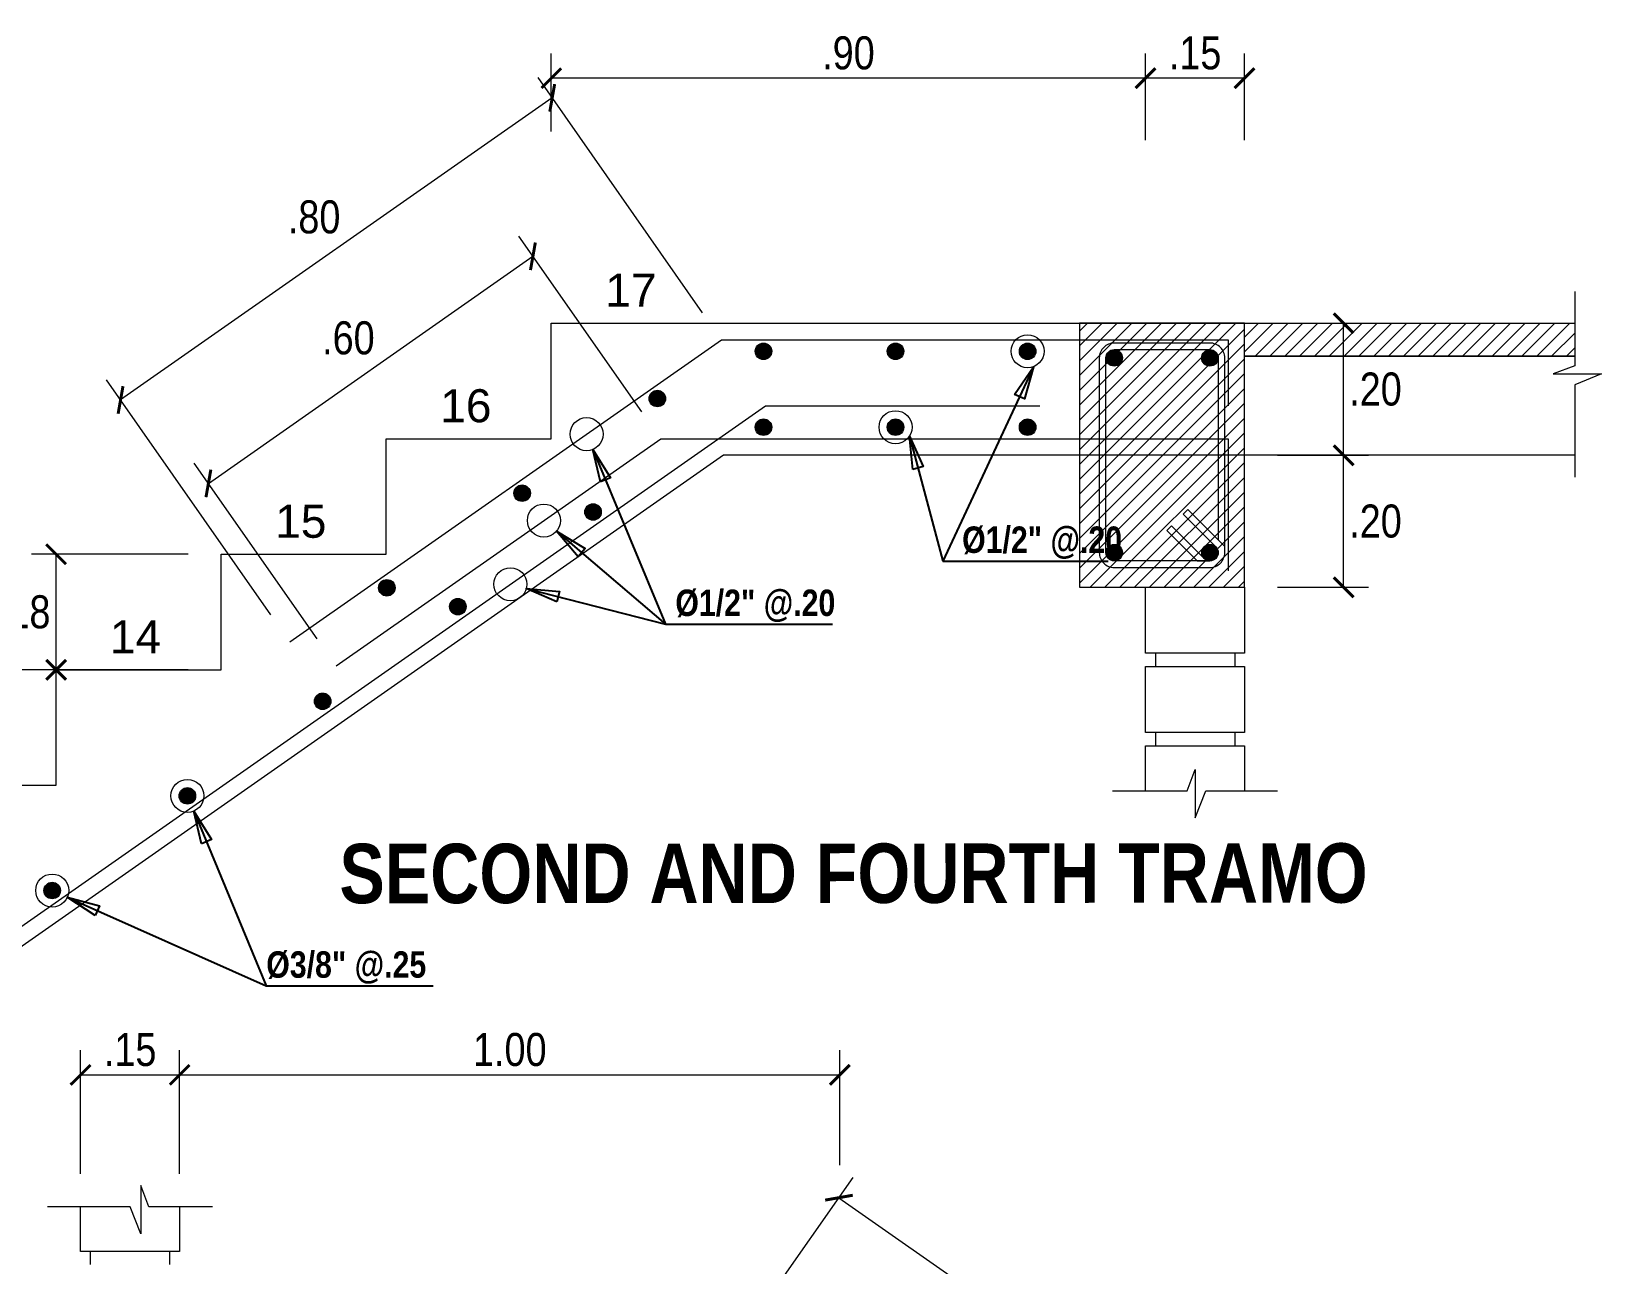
# Model space of a CAD drawing. Header units: millimetres. Extents: x 56 to 215, y 47 to 103.
# Drawn here: x 197.554 to 202.31, y 83.237 to 86.973 of the extents above; entities that cross this region are included whole.
import ezdxf
from ezdxf.enums import TextEntityAlignment as Align

# ---------------------------------------------------------------- set-up
doc = ezdxf.new("R2010")
doc.units = ezdxf.units.MM
doc.linetypes.add('CENTER2', pattern=[28.575, 19.05, -3.175, 3.175, -3.175])
for name, color, linetype, lineweight in [('E_Columna', 3, 'Continuous', 25), ('E_Estribo', 1, 'CENTER2', 20), ('E_Fierros', 2, 'Continuous', 50), ('G_Achurados', 54, 'Continuous', 5), ('G_Complemento', 30, 'Continuous', 20), ('G_Sombreados', 8, 'Continuous', 9), ('G_Texto', 122, 'Continuous', 20)]:
    doc.layers.add(name, color=color, linetype=linetype, lineweight=lineweight)
doc.layers.add('G_Acotación', color=171, linetype='Continuous')
doc.styles.add('Acotacion', font='ARIALN.TTF')
doc.styles.add('ARIAL1.2', font='arial.ttf', dxfattribs={"width": 1.2})
doc.styles.add('Cotas', font='ARIALNB.TTF', dxfattribs={"height": 0.1})
doc.styles.add('Notas', font='ARIALNB.TTF', dxfattribs={"height": 0.15})
doc.dimstyles.new('125', dxfattribs={"dimtxt": 1, "dimasz": 0.06, "dimexe": 0.06, "dimexo": 0.1, "dimgap": 0.08, "dimtad": 3, "dimtih": 1, "dimtoh": 1, "dimlfac": 0.5, "dimzin": 1, "dimdsep": 46, "dimtxsty": 'Cotas', "dimblk": 'ARCHTICK', "dimcen": 2.5, "dimdle": 0.06, "dimclrt": 4, "dimazin": 0, "dimtp": 0.2, "dimtm": 0.2, "dimtfac": 1, "dimtix": 1, "dimtmove": 1, "dimatfit": 3, "dimfxl": 1, "dimtolj": 1, "dimtzin": 1, "dimarcsym": 0})
doc.dimstyles.new('Lenin_25', dxfattribs={"dimscale": 0.5, "dimtxt": 0.2, "dimasz": 0.12, "dimexe": 0.15, "dimexo": 0.2, "dimgap": 0.05, "dimtad": 2, "dimtih": 1, "dimtoh": 1, "dimlfac": 0.5, "dimzin": 4, "dimdsep": 46, "dimtxsty": 'Acotacion', "dimblk": 'ARCHTICK', "dimcen": 0.12, "dimclrd": 256, "dimclre": 256, "dimclrt": 4, "dimazin": 1, "dimtm": 1e-09, "dimtfac": 1, "dimtmove": 2, "dimatfit": 2, "dimldrblk": 'ARCHTICK', "dimfxl": 1, "dimtolj": 1, "dimlwd": 13, "dimlwe": 18, "dimarcsym": 0})

# ---------------------------------------------------------------- blocks, each defined once
blk = doc.blocks.new('_ArchTick')
at = {"color": 0, "linetype": 'ByBlock', "const_width": 0.15}
blk.add_lwpolyline([(-0.5, -0.5), (0.5, 0.5)], dxfattribs=at)
blk = doc.blocks.new('*D467')
at = {"layer": 'Defpoints', "color": 0, "transparency": 16777216}
for p in [(199.6447, 86.0389), (197.8242, 85.8564), (198.3372, 85.1237)]:
    blk.add_point(p, dxfattribs=at)
at = {"layer": 'G_Acotación', "lineweight": 18, "transparency": 16777216}
for p, q in [((199.5874, 86.1208), (199.0888, 86.8332)), ((198.2798, 85.2056), (197.7812, 85.9179))]:
    blk.add_line(p, q, dxfattribs=at)
at = {"layer": 'G_Acotación', "lineweight": 13, "transparency": 16777216}
blk.add_line((199.1318, 86.7717), (197.8242, 85.8564), dxfattribs=at)
at = {"layer": 'G_Acotación', "lineweight": 13, "transparency": 16777216, "xscale": 0.06, "yscale": 0.06, "zscale": 0.06}
for p, rotation in [((199.1318, 86.7717), 34.99202019856808), ((197.8242, 85.8564), 214.9920201985681)]:
    blk.add_blockref('_ArchTick', p, dxfattribs=dict(at, rotation=rotation))
at = {"layer": 'G_Acotación', "color": 4, "lineweight": 5, "transparency": 16777216, "insert": (198.4105, 86.4105), "char_height": 0.1, "attachment_point": 5, "style": 'Acotacion'}
blk.add_mtext('\\A1;.80', dxfattribs=at)
blk = doc.blocks.new('*D402')
at = {"layer": 'Defpoints', "color": 0, "transparency": 16777216}
for p in [(201.229, 86.0889), (201.529, 86.0889), (201.229, 85.6889)]:
    blk.add_point(p, dxfattribs=at)
at = {"layer": 'G_Acotación', "lineweight": 18, "transparency": 16777216}
for p, q in [((201.329, 86.0889), (201.604, 86.0889)), ((201.329, 85.6889), (201.604, 85.6889))]:
    blk.add_line(p, q, dxfattribs=at)
at = {"layer": 'G_Acotación', "lineweight": 13, "transparency": 16777216}
blk.add_line((201.529, 85.6889), (201.529, 86.0889), dxfattribs=at)
at = {"layer": 'G_Acotación', "lineweight": 13, "transparency": 16777216, "xscale": 0.06, "yscale": 0.06, "zscale": 0.06}
for p, rotation in [((201.529, 86.0889), 90), ((201.529, 85.6889), 270)]:
    blk.add_blockref('_ArchTick', p, dxfattribs=dict(at, rotation=rotation))
at = {"layer": 'G_Acotación', "color": 4, "lineweight": 5, "transparency": 16777216, "insert": (201.6255, 85.8889), "char_height": 0.1, "attachment_point": 5, "style": 'Acotacion'}
blk.add_mtext('\\A1;.20', dxfattribs=at)
blk = doc.blocks.new('*D473')
at = {"layer": 'Defpoints', "color": 0, "transparency": 16777216}
for p in [(201.229, 85.6889), (201.529, 85.6889), (201.229, 85.2889)]:
    blk.add_point(p, dxfattribs=at)
at = {"layer": 'G_Acotación', "lineweight": 18, "transparency": 16777216}
for p, q in [((201.329, 85.6889), (201.604, 85.6889)), ((201.329, 85.2889), (201.604, 85.2889))]:
    blk.add_line(p, q, dxfattribs=at)
at = {"layer": 'G_Acotación', "lineweight": 13, "transparency": 16777216}
blk.add_line((201.529, 85.2889), (201.529, 85.6889), dxfattribs=at)
at = {"layer": 'G_Acotación', "lineweight": 13, "transparency": 16777216, "xscale": 0.06, "yscale": 0.06, "zscale": 0.06}
for p, rotation in [((201.529, 85.6889), 90), ((201.529, 85.2889), 270)]:
    blk.add_blockref('_ArchTick', p, dxfattribs=dict(at, rotation=rotation))
at = {"layer": 'G_Acotación', "color": 4, "lineweight": 5, "transparency": 16777216, "insert": (201.6255, 85.4889), "char_height": 0.1, "attachment_point": 5, "style": 'Acotacion'}
blk.add_mtext('\\A1;.20', dxfattribs=at)
blk = doc.blocks.new('*D474')
at = {"layer": 'Defpoints', "color": 0, "transparency": 16777216}
for p in [(201.229, 86.0889), (201.529, 86.0889), (201.229, 85.6889)]:
    blk.add_point(p, dxfattribs=at)
at = {"layer": 'G_Acotación', "lineweight": 18, "transparency": 16777216}
for p, q in [((201.329, 86.0889), (201.604, 86.0889)), ((201.329, 85.6889), (201.604, 85.6889))]:
    blk.add_line(p, q, dxfattribs=at)
at = {"layer": 'G_Acotación', "lineweight": 13, "transparency": 16777216}
blk.add_line((201.529, 85.6889), (201.529, 86.0889), dxfattribs=at)
at = {"layer": 'G_Acotación', "lineweight": 13, "transparency": 16777216, "xscale": 0.06, "yscale": 0.06, "zscale": 0.06}
for p, rotation in [((201.529, 86.0889), 90), ((201.529, 85.6889), 270)]:
    blk.add_blockref('_ArchTick', p, dxfattribs=dict(at, rotation=rotation))
at = {"layer": 'G_Acotación', "color": 4, "lineweight": 5, "transparency": 16777216, "insert": (201.6255, 85.8889), "char_height": 0.1, "attachment_point": 5, "style": 'Acotacion'}
blk.add_mtext('\\A1;.20', dxfattribs=at)
blk = doc.blocks.new('*D404')
at = {"layer": 'Defpoints', "color": 0, "transparency": 16777216}
for p in [(200.929, 86.8314), (200.929, 86.5439), (201.229, 86.5439)]:
    blk.add_point(p, dxfattribs=at)
at = {"layer": 'G_Acotación', "lineweight": 18, "transparency": 16777216}
for p, q in [((200.929, 86.6439), (200.929, 86.9064)), ((201.229, 86.6439), (201.229, 86.9064))]:
    blk.add_line(p, q, dxfattribs=at)
at = {"layer": 'G_Acotación', "lineweight": 13, "transparency": 16777216}
blk.add_line((201.229, 86.8314), (200.929, 86.8314), dxfattribs=at)
at = {"layer": 'G_Acotación', "lineweight": 13, "transparency": 16777216, "xscale": 0.06, "yscale": 0.06, "zscale": 0.06, "rotation": 180}
blk.add_blockref('_ArchTick', (200.929, 86.8314), dxfattribs=at)
at = {"layer": 'G_Acotación', "lineweight": 13, "transparency": 16777216, "xscale": 0.06, "yscale": 0.06, "zscale": 0.06}
blk.add_blockref('_ArchTick', (201.229, 86.8314), dxfattribs=at)
at = {"layer": 'G_Acotación', "color": 4, "lineweight": 5, "transparency": 16777216, "insert": (201.079, 86.9074), "char_height": 0.1, "attachment_point": 5, "style": 'Acotacion'}
blk.add_mtext('\\A1;.15', dxfattribs=at)
blk = doc.blocks.new('*D405')
at = {"layer": 'Defpoints', "color": 0, "transparency": 16777216}
for p in [(199.129, 86.8314), (199.129, 86.5697), (200.929, 86.5439)]:
    blk.add_point(p, dxfattribs=at)
at = {"layer": 'G_Acotación', "lineweight": 18, "transparency": 16777216}
for p, q in [((199.129, 86.6697), (199.129, 86.9064)), ((200.929, 86.6439), (200.929, 86.9064))]:
    blk.add_line(p, q, dxfattribs=at)
at = {"layer": 'G_Acotación', "lineweight": 13, "transparency": 16777216}
blk.add_line((200.929, 86.8314), (199.129, 86.8314), dxfattribs=at)
at = {"layer": 'G_Acotación', "lineweight": 13, "transparency": 16777216, "xscale": 0.06, "yscale": 0.06, "zscale": 0.06, "rotation": 180}
blk.add_blockref('_ArchTick', (199.129, 86.8314), dxfattribs=at)
at = {"layer": 'G_Acotación', "lineweight": 13, "transparency": 16777216, "xscale": 0.06, "yscale": 0.06, "zscale": 0.06}
blk.add_blockref('_ArchTick', (200.929, 86.8314), dxfattribs=at)
at = {"layer": 'G_Acotación', "color": 4, "lineweight": 5, "transparency": 16777216, "insert": (200.029, 86.9074), "char_height": 0.1, "attachment_point": 5, "style": 'Acotacion'}
blk.add_mtext('\\A1;.90', dxfattribs=at)
blk = doc.blocks.new('*D479')
at = {"layer": 'Defpoints', "color": 0, "transparency": 16777216}
for p in [(197.129, 85.0389), (197.129, 84.6889), (197.629, 84.6889)]:
    blk.add_point(p, dxfattribs=at)
at = {"layer": 'G_Acotación', "lineweight": 18, "transparency": 16777216}
for p, q in [((197.129, 84.7889), (197.129, 85.1139)), ((197.629, 84.7889), (197.629, 85.1139))]:
    blk.add_line(p, q, dxfattribs=at)
at = {"layer": 'G_Acotación', "lineweight": 13, "transparency": 16777216}
blk.add_line((197.629, 85.0389), (197.129, 85.0389), dxfattribs=at)
at = {"layer": 'G_Acotación', "lineweight": 13, "transparency": 16777216, "xscale": 0.06, "yscale": 0.06, "zscale": 0.06, "rotation": 180}
blk.add_blockref('_ArchTick', (197.129, 85.0389), dxfattribs=at)
at = {"layer": 'G_Acotación', "lineweight": 13, "transparency": 16777216, "xscale": 0.06, "yscale": 0.06, "zscale": 0.06}
blk.add_blockref('_ArchTick', (197.629, 85.0389), dxfattribs=at)
at = {"layer": 'G_Acotación', "color": 4, "lineweight": 5, "transparency": 16777216, "insert": (197.379, 85.115), "char_height": 0.1, "attachment_point": 5, "style": 'Acotacion'}
blk.add_mtext('\\A1;.25', dxfattribs=at)
blk = doc.blocks.new('*D480')
at = {"layer": 'Defpoints', "color": 0, "transparency": 16777216}
for p in [(197.629, 85.3889), (198.129, 85.3889), (198.129, 85.0389)]:
    blk.add_point(p, dxfattribs=at)
at = {"layer": 'G_Acotación', "lineweight": 18, "transparency": 16777216}
for p, q in [((198.029, 85.3889), (197.554, 85.3889)), ((198.029, 85.0389), (197.554, 85.0389))]:
    blk.add_line(p, q, dxfattribs=at)
at = {"layer": 'G_Acotación', "lineweight": 13, "transparency": 16777216}
blk.add_line((197.629, 85.0389), (197.629, 85.3889), dxfattribs=at)
at = {"layer": 'G_Acotación', "lineweight": 13, "transparency": 16777216, "xscale": 0.06, "yscale": 0.06, "zscale": 0.06}
for p, rotation in [((197.629, 85.3889), 90), ((197.629, 85.0389), 270)]:
    blk.add_blockref('_ArchTick', p, dxfattribs=dict(at, rotation=rotation))
at = {"layer": 'G_Acotación', "color": 4, "lineweight": 5, "transparency": 16777216, "insert": (197.5322, 85.2139), "char_height": 0.1, "attachment_point": 5, "style": 'Acotacion'}
blk.add_mtext('\\A1;.18', dxfattribs=at)
blk = doc.blocks.new('*D482')
at = {"layer": 'Defpoints', "color": 0, "transparency": 16777216}
for p in [(199.0733, 86.2917), (199.4603, 85.7389), (198.4772, 85.0508)]:
    blk.add_point(p, dxfattribs=at)
at = {"layer": 'G_Acotación', "lineweight": 18, "transparency": 16777216}
for p, q in [((199.4029, 85.8208), (199.0303, 86.3531)), ((198.4199, 85.1327), (198.0473, 85.665))]:
    blk.add_line(p, q, dxfattribs=at)
at = {"layer": 'G_Acotación', "lineweight": 13, "transparency": 16777216}
blk.add_line((198.0903, 85.6035), (199.0733, 86.2917), dxfattribs=at)
at = {"layer": 'G_Acotación', "lineweight": 13, "transparency": 16777216, "xscale": 0.06, "yscale": 0.06, "zscale": 0.06}
for p, rotation in [((199.0733, 86.2917), 34.99202019855254), ((198.0903, 85.6035), 214.9920201985525)]:
    blk.add_blockref('_ArchTick', p, dxfattribs=dict(at, rotation=rotation))
at = {"layer": 'G_Acotación', "color": 4, "lineweight": 5, "transparency": 16777216, "insert": (198.5143, 86.044), "char_height": 0.1, "attachment_point": 5, "style": 'Acotacion'}
blk.add_mtext('\\A1;.60', dxfattribs=at)
blk = doc.blocks.new('*D483')
at = {"layer": 'Defpoints', "color": 0, "transparency": 16777216}
for p in [(199.4875, 82.7068), (201.308, 82.5243), (200.795, 81.7916)]:
    blk.add_point(p, dxfattribs=at)
at = {"layer": 'G_Acotación', "lineweight": 18, "transparency": 16777216}
for p, q in [((199.5448, 82.7887), (200.0434, 83.501)), ((200.8524, 81.8735), (201.351, 82.5858))]:
    blk.add_line(p, q, dxfattribs=at)
at = {"layer": 'G_Acotación', "lineweight": 13, "transparency": 16777216}
blk.add_line((200.0004, 83.4396), (201.308, 82.5243), dxfattribs=at)
at = {"layer": 'G_Acotación', "lineweight": 13, "transparency": 16777216, "xscale": 0.06, "yscale": 0.06, "zscale": 0.06}
for p, rotation in [((200.0004, 83.4396), 145.007979801432), ((201.308, 82.5243), 325.0079798014319)]:
    blk.add_blockref('_ArchTick', p, dxfattribs=dict(at, rotation=rotation))
at = {"layer": 'G_Acotación', "color": 4, "lineweight": 5, "transparency": 16777216, "insert": (200.7217, 83.0784), "char_height": 0.1, "attachment_point": 5, "style": 'Acotacion'}
blk.add_mtext('\\A1;.80', dxfattribs=at)
blk = doc.blocks.new('*D414')
at = {"layer": 'Defpoints', "color": 0, "transparency": 16777216}
for p in [(198.0032, 83.8118), (197.7032, 83.4118), (198.0032, 83.4118)]:
    blk.add_point(p, dxfattribs=at)
at = {"layer": 'G_Acotación', "lineweight": 18, "transparency": 16777216}
for p, q in [((197.7032, 83.5118), (197.7032, 83.8868)), ((198.0032, 83.5118), (198.0032, 83.8868))]:
    blk.add_line(p, q, dxfattribs=at)
at = {"layer": 'G_Acotación', "lineweight": 13, "transparency": 16777216}
blk.add_line((197.7032, 83.8118), (198.0032, 83.8118), dxfattribs=at)
at = {"layer": 'G_Acotación', "lineweight": 13, "transparency": 16777216, "xscale": 0.06, "yscale": 0.06, "zscale": 0.06, "rotation": 180}
blk.add_blockref('_ArchTick', (197.7032, 83.8118), dxfattribs=at)
at = {"layer": 'G_Acotación', "lineweight": 13, "transparency": 16777216, "xscale": 0.06, "yscale": 0.06, "zscale": 0.06}
blk.add_blockref('_ArchTick', (198.0032, 83.8118), dxfattribs=at)
at = {"layer": 'G_Acotación', "color": 4, "lineweight": 5, "transparency": 16777216, "insert": (197.8532, 83.8878), "char_height": 0.1, "attachment_point": 5, "style": 'Acotacion'}
blk.add_mtext('\\A1;.15', dxfattribs=at)
blk = doc.blocks.new('*D415')
at = {"layer": 'Defpoints', "color": 0, "transparency": 16777216}
for p in [(200.0032, 83.8118), (200.0032, 83.4376), (198.0032, 83.4118)]:
    blk.add_point(p, dxfattribs=at)
at = {"layer": 'G_Acotación', "lineweight": 18, "transparency": 16777216}
for p, q in [((198.0032, 83.5118), (198.0032, 83.8868)), ((200.0032, 83.5376), (200.0032, 83.8868))]:
    blk.add_line(p, q, dxfattribs=at)
at = {"layer": 'G_Acotación', "lineweight": 13, "transparency": 16777216}
blk.add_line((198.0032, 83.8118), (200.0032, 83.8118), dxfattribs=at)
at = {"layer": 'G_Acotación', "lineweight": 13, "transparency": 16777216, "xscale": 0.06, "yscale": 0.06, "zscale": 0.06, "rotation": 180}
blk.add_blockref('_ArchTick', (198.0032, 83.8118), dxfattribs=at)
at = {"layer": 'G_Acotación', "lineweight": 13, "transparency": 16777216, "xscale": 0.06, "yscale": 0.06, "zscale": 0.06}
blk.add_blockref('_ArchTick', (200.0032, 83.8118), dxfattribs=at)
at = {"layer": 'G_Acotación', "color": 4, "lineweight": 5, "transparency": 16777216, "insert": (199.0032, 83.8878), "char_height": 0.1, "attachment_point": 5, "style": 'Acotacion'}
blk.add_mtext('\\A1;1.00', dxfattribs=at)

msp = doc.modelspace()

# ---------------------------------------------------------------- hatches: boundary and pattern name
at = {"layer": 'E_Fierros', "lineweight": 5}
h = msp.add_hatch(color=256, dxfattribs=at)
edge = h.paths.add_edge_path()
edge.add_arc((199.7717, 86.0039), 0.025, 0, 360)
h = msp.add_hatch(color=256, dxfattribs=at)
edge = h.paths.add_edge_path()
edge.add_arc((200.1717, 86.0039), 0.025, 0, 360)
h = msp.add_hatch(color=256, dxfattribs=at)
edge = h.paths.add_edge_path()
edge.add_arc((200.5717, 86.0039), 0.025, 0, 360)
for points in [[(200.809, 85.9839, 1), (200.859, 85.9839, 1)], [(200.809, 85.9839, 1), (200.859, 85.9839, 1)], [(201.099, 85.9839, 1), (201.149, 85.9839, 1)], [(201.099, 85.9839, 1), (201.149, 85.9839, 1)], [(200.859, 85.3939, 1), (200.809, 85.3939, 1)], [(201.149, 85.3939, 1), (201.099, 85.3939, 1)]]:
    msp.add_hatch(color=256, dxfattribs=at).paths.add_polyline_path(points)
h = msp.add_hatch(color=256, dxfattribs=at)
edge = h.paths.add_edge_path()
edge.add_arc((199.4502, 85.8607), 0.025, 0, 360)
h = msp.add_hatch(color=256, dxfattribs=at)
edge = h.paths.add_edge_path()
edge.add_arc((199.7717, 85.7739), 0.025, 0, 360)
h = msp.add_hatch(color=256, dxfattribs=at)
edge = h.paths.add_edge_path()
edge.add_arc((200.1717, 85.7739), 0.025, 0, 360)
h = msp.add_hatch(color=256, dxfattribs=at)
edge = h.paths.add_edge_path()
edge.add_arc((200.5717, 85.7739), 0.025, 0, 360)
h = msp.add_hatch(color=256, dxfattribs=at)
edge = h.paths.add_edge_path()
edge.add_arc((199.0405, 85.574), 0.025, 0, 360)
h = msp.add_hatch(color=256, dxfattribs=at)
edge = h.paths.add_edge_path()
edge.add_arc((199.2555, 85.5171), 0.025, 0, 360)
h = msp.add_hatch(color=256, dxfattribs=at)
edge = h.paths.add_edge_path()
edge.add_arc((198.6309, 85.2873), 0.025, 0, 360)
h = msp.add_hatch(color=256, dxfattribs=at)
edge = h.paths.add_edge_path()
edge.add_arc((198.8459, 85.2303), 0.025, 0, 360)
h = msp.add_hatch(color=256, dxfattribs=at)
edge = h.paths.add_edge_path()
edge.add_arc((198.4363, 84.9436), 0.025, 0, 360)
h = msp.add_hatch(color=256, dxfattribs=at)
edge = h.paths.add_edge_path()
edge.add_arc((198.0267, 84.6569), 0.025, 0, 360)
h = msp.add_hatch(color=256, dxfattribs=at)
edge = h.paths.add_edge_path()
edge.add_arc((197.6171, 84.3702), 0.025, 0, 360)
at = {"layer": 'G_Achurados', "lineweight": 5, "ltscale": 0.05}
h = msp.add_hatch(dxfattribs=at)
h.set_pattern_fill('ANSI31', color=256, scale=0.01, style=0)
h.set_pattern_definition([(45, (71.734667, 12.903574), (-0.02245064, 0.02245064), [])])
h.paths.add_polyline_path([(201.229, 86.0889), (201.229, 85.9889), (202.229, 85.9889), (202.229, 86.0889)])
at = {"layer": 'G_Sombreados', "lineweight": 5}
h = msp.add_hatch(dxfattribs=at)
h.set_pattern_fill('LINE', color=256, scale=0.01, angle=45, style=0)
h.set_pattern_definition([(45, (-909.99468, -709.4967), (-0.0224506403, 0.0224506403), [])])
h.paths.add_polyline_path([(200.729, 85.2889), (201.229, 85.2889), (201.229, 86.0889), (200.729, 86.0889)])

# ---------------------------------------------------------------- linework, layer by layer
at = {"layer": 'E_Columna', "lineweight": 5}
msp.add_line((201.229, 86.0889), (202.229, 86.0889), dxfattribs=at)
for points in [[(201.229, 85.2889), (201.229, 86.0889), (200.729, 86.0889), (200.729, 85.2889)], [(200.729, 85.2889), (201.229, 85.2889), (201.229, 86.0889), (200.729, 86.0889)]]:
    msp.add_lwpolyline(points, close=True, dxfattribs=at)
at = {"layer": 'E_Estribo', "linetype": 'Continuous', "lineweight": 5}
for points in [[(201.124, 85.3489, 0.414214), (201.169, 85.3939), (201.169, 85.4126), (201.0568, 85.5247), (201.0426, 85.5106), (201.1416, 85.4116, -0.198912), (201.149, 85.3939, -0.414214), (201.124, 85.3689), (200.834, 85.3689, -0.414214), (200.809, 85.3939), (200.809, 85.9839, -0.414214), (200.834, 86.0089), (201.124, 86.0089, -0.414214), (201.149, 85.9839), (201.149, 85.4326), (201.169, 85.4126), (201.169, 85.9839, 0.414214), (201.124, 86.0289), (200.834, 86.0289, 0.414214), (200.789, 85.9839), (200.789, 85.3939, 0.414214), (200.834, 85.3489)], [(201.0073, 85.4752), (200.9931, 85.4611), (201.0853, 85.3689), (201.124, 85.3689, -0.198912), (201.1063, 85.3762)]]:
    msp.add_lwpolyline(points, format="xyb", close=True, dxfattribs=at)
at = {"layer": 'E_Fierros', "lineweight": 5}
for p, q in [((198.3372, 85.1237), (199.6447, 86.0389)), ((199.6447, 86.0389), (201.179, 86.0389)), ((199.8399, 86.0389), (201.179, 86.0389)), ((201.179, 86.0389), (201.179, 85.8389)), ((196.3632, 83.4489), (199.7775, 85.8389)), ((199.7775, 85.8389), (200.6087, 85.8389)), ((198.4772, 85.0508), (199.4603, 85.7389)), ((199.4603, 85.7389), (201.179, 85.7389)), ((199.8399, 85.7389), (201.179, 85.7389)), ((201.179, 85.7389), (201.179, 85.3389))]:
    msp.add_line(p, q, dxfattribs=at)
for centre in [(199.7717, 86.0039), (200.1717, 86.0039), (200.5717, 86.0039), (200.834, 85.9839), (200.834, 85.9839), (200.834, 85.9839), (200.834, 85.9839), (201.124, 85.9839), (201.124, 85.9839), (201.124, 85.9839), (201.124, 85.9839), (199.4502, 85.8607), (199.7717, 85.7739), (200.1717, 85.7739), (200.5717, 85.7739), (199.0405, 85.574), (199.2555, 85.5171), (200.834, 85.3939), (201.124, 85.3939), (201.124, 85.3939), (198.6309, 85.2873), (198.8459, 85.2303), (198.4363, 84.9436), (198.0267, 84.6569), (197.6171, 84.3702)]:
    msp.add_circle(centre, 0.025, dxfattribs=at)
at = {"layer": 'G_Achurados', "lineweight": 5, "ltscale": 0.05}
for points in [[(201.229, 86.0889), (202.229, 86.0889), (202.229, 85.9889), (201.229, 85.9889)], [(201.229, 85.9889), (202.229, 85.9889), (202.229, 85.9598), (202.1639, 85.9353), (202.3104, 85.9353), (202.229, 85.9027), (202.229, 85.6889), (201.229, 85.6889)]]:
    msp.add_lwpolyline(points, close=True, dxfattribs=at)
at = {"layer": 'G_Complemento', "color": 1, "lineweight": 5}
for p, q in [((200.959, 85.0889), (200.959, 85.0489)), ((200.959, 85.0889), (200.959, 85.0489)), ((201.199, 85.0889), (201.199, 85.0489)), ((200.959, 84.8489), (200.959, 84.8089)), ((200.959, 84.8489), (200.959, 84.8089)), ((201.199, 84.8489), (201.199, 84.8089)), ((197.7332, 83.2368), (197.7332, 83.2768)), ((197.9732, 83.2368), (197.9732, 83.2768)), ((197.9732, 83.2368), (197.9732, 83.2768))]:
    msp.add_line(p, q, dxfattribs=at)
at = {"layer": 'G_Complemento', "lineweight": 5}
for points in [[(202.229, 86.1855), (202.229, 85.9598), (202.1639, 85.9353), (202.3104, 85.9353), (202.229, 85.9027), (202.229, 85.6221)], [(201.229, 85.6889), (199.6504, 85.6889), (196.2361, 83.2989), (193.829, 83.2989), (193.829, 83.6389), (196.129, 83.6389), (196.129, 83.9889), (196.629, 83.9889), (196.629, 84.3389), (197.129, 84.3389), (197.129, 84.6889), (197.629, 84.6889), (197.629, 85.0389), (198.129, 85.0389), (198.129, 85.3889), (198.629, 85.3889), (198.629, 85.7389), (199.129, 85.7389), (199.129, 86.0889), (201.229, 86.0889)], [(199.8399, 86.0889), (200.729, 86.0889), (200.729, 85.6889), (199.8399, 85.6889)], [(200.829, 84.6719), (201.0547, 84.6719), (201.0791, 84.7369), (201.0791, 84.5904), (201.1118, 84.6719), (201.329, 84.6719)], [(198.1032, 83.4118), (197.9102, 83.4118), (197.8857, 83.4768), (197.8857, 83.3303), (197.8531, 83.4118), (197.6032, 83.4118)]]:
    msp.add_lwpolyline(points, dxfattribs=at)
at = {"layer": 'G_Complemento', "color": 1, "lineweight": 5}
for points in [[(200.929, 85.2889), (201.229, 85.2889), (201.229, 85.0889), (200.929, 85.0889)], [(200.929, 85.0489), (201.229, 85.0489), (201.229, 84.8489), (200.929, 84.8489)]]:
    msp.add_lwpolyline(points, close=True, dxfattribs=at)
for points in [[(200.929, 84.6719), (200.929, 84.8089), (201.229, 84.8089), (201.229, 84.6719)], [(198.0032, 83.4118), (198.0032, 83.2768), (197.7032, 83.2768), (197.7032, 83.4118)]]:
    msp.add_lwpolyline(points, dxfattribs=at)
at = {"layer": 'G_Texto', "lineweight": 5}
for centre in [(200.5717, 86.0039), (200.1717, 85.7739), (199.2359, 85.7528), (199.1064, 85.4912), (199.0049, 85.2981), (198.0267, 84.6569), (197.6171, 84.3702)]:
    msp.add_circle(centre, 0.05, dxfattribs=at)

# ---------------------------------------------------------------- texts
at = {"layer": 'E_Columna', "lineweight": 5, "style": 'Notas'}
msp.add_text('SECOND AND FOURTH TRAMO', height=0.18, rotation=0.0302, dxfattribs=at).set_placement((200.0446, 84.3325), align=Align.CENTER)
at = {"layer": 'G_Texto', "lineweight": 5, "style": 'ARIAL1.2'}
for s, p in [('17', (199.3701, 86.1389)), ('16', (198.8701, 85.7889)), ('15', (198.3702, 85.4389)), ('14', (197.8693, 85.0889))]:
    msp.add_text(s, height=0.1, dxfattribs=at).set_placement(p, align=Align.CENTER)
at = {"layer": 'G_Texto', "lineweight": 5, "style": 'Cotas'}
for s, p in [('Ø1/2" @.20', (200.3734, 85.3931)), ('Ø1/2" @.20', (199.5047, 85.2019)), ('Ø3/8" @.25', (198.2656, 84.106))]:
    msp.add_text(s, height=0.08, dxfattribs=at).set_placement(p)

# ---------------------------------------------------------------- dimensions: what is measured, and where the dimension line sits
at = {"layer": 'G_Acotación', "lineweight": 5}
for base, p1, p2, picture, middle in [((199.129, 86.8314), (200.929, 86.5439), (199.129, 86.5697), '*D405', (200.029, 86.9074)), ((200.929, 86.8314), (201.229, 86.5439), (200.929, 86.5439), '*D404', (201.079, 86.9074)), ((197.129, 85.0389), (197.629, 84.6889), (197.129, 84.6889), '*D479', (197.379, 85.115))]:
    dim = msp.add_linear_dim(base=base, p1=p1, p2=p2, dimstyle='Lenin_25', override={"dimfxl": 0.06}, dxfattribs=at)
    dim.commit()
    dim.dimension.update_dxf_attribs({"geometry": picture, "text_midpoint": middle})
for p1, p2, distance, picture, middle in [((199.6447, 86.0389), (198.3372, 85.1237), -0.8945, '*D467', (198.4105, 86.4105)), ((198.4772, 85.0508), (199.4603, 85.7389), 0.6747, '*D482', (198.5143, 86.044)), ((199.4875, 82.7068), (200.795, 81.7916), 0.8945, '*D483', (200.7217, 83.0784))]:
    dim = msp.add_aligned_dim(p1=p1, p2=p2, distance=distance, dimstyle='Lenin_25', override={"dimfxl": 0.06}, dxfattribs=at)
    dim.commit()
    dim.dimension.update_dxf_attribs({"geometry": picture, "text_midpoint": middle})
for base, p1, p2, angle, picture, middle in [((201.529, 86.0889), (201.229, 85.6889), (201.229, 86.0889), 90, '*D402', (201.6255, 85.8889)), ((201.529, 86.0889), (201.229, 85.6889), (201.229, 86.0889), 90, '*D474', (201.6255, 85.8889)), ((201.529, 85.6889), (201.229, 85.2889), (201.229, 85.6889), 90, '*D473', (201.6255, 85.4889)), ((197.6289558326, 85.3889247055), (198.1289558326, 85.0389247055), (198.1289558326, 85.3889247055), 90, '*D480', (197.5321959418, 85.2139247055)), ((198.0032, 83.8118), (197.7032, 83.4118), (198.0032, 83.4118), 180, '*D414', (197.8532, 83.8878)), ((200.0032, 83.8118), (198.0032, 83.4118), (200.0032, 83.4376), 180, '*D415', (199.0032, 83.8878))]:
    dim = msp.add_linear_dim(base=base, p1=p1, p2=p2, angle=angle, dimstyle='Lenin_25', override={"dimfxl": 0.06}, dxfattribs=at)
    dim.commit()
    dim.dimension.update_dxf_attribs({"geometry": picture, "text_midpoint": middle})

# ---------------------------------------------------------------- leaders
at = {"layer": 'G_Texto', "lineweight": 5}
for points in [[(200.5893, 85.9571), (200.3146, 85.3683), (200.8155, 85.3683)], [(200.2139, 85.7471), (200.3146, 85.3683), (200.8155, 85.3683)], [(199.2551, 85.7066), (199.4748, 85.1771), (199.9808, 85.1771)], [(199.1444, 85.4587), (199.4748, 85.1771), (199.9808, 85.1771)], [(199.0533, 85.2856), (199.4748, 85.1771), (199.9808, 85.1771)], [(198.0459, 84.6107), (198.2656, 84.0812), (198.7715, 84.0812)], [(197.6627, 84.3498), (198.2656, 84.0812), (198.7715, 84.0812)]]:
    msp.add_leader(points, dimstyle='125', override={"dimasz": 0.1, "dimgap": 0.08, "dimtad": 0, "dimldrblk": 'ClosedBlank'}, dxfattribs=at)

doc.saveas('drawing.dxf')
